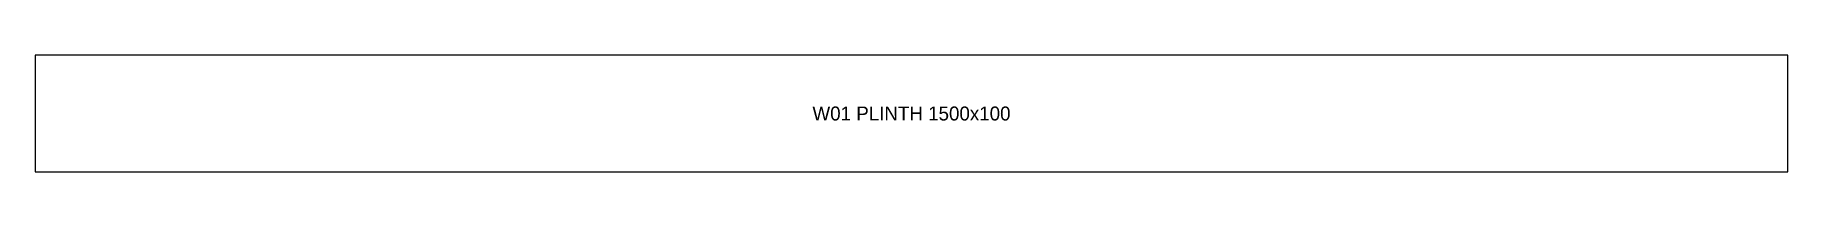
# Model space of a CAD drawing. Extents: x 0 to 1500, y 0 to 100.
import ezdxf
from ezdxf.enums import TextEntityAlignment as Align

# ---------------------------------------------------------------- set-up
doc = ezdxf.new("R2010")
doc.units = 0
doc.layers.add('OUTLINE', color=7, linetype='CONTINUOUS')
doc.layers.add('UNIT_NUMBER', color=94, linetype='CONTINUOUS')

msp = doc.modelspace()

# ---------------------------------------------------------------- linework, layer by layer
at = {"layer": 'OUTLINE'}
msp.add_lwpolyline([(0, 0), (1500, 0), (1500, 100), (0, 100)], close=True, dxfattribs=at)

# ---------------------------------------------------------------- texts
at = {"layer": 'UNIT_NUMBER'}
msp.add_text('W01 PLINTH 1500x100', height=12, dxfattribs=at).set_placement((750, 50), align=Align.MIDDLE_CENTER)

doc.saveas('drawing.dxf')
